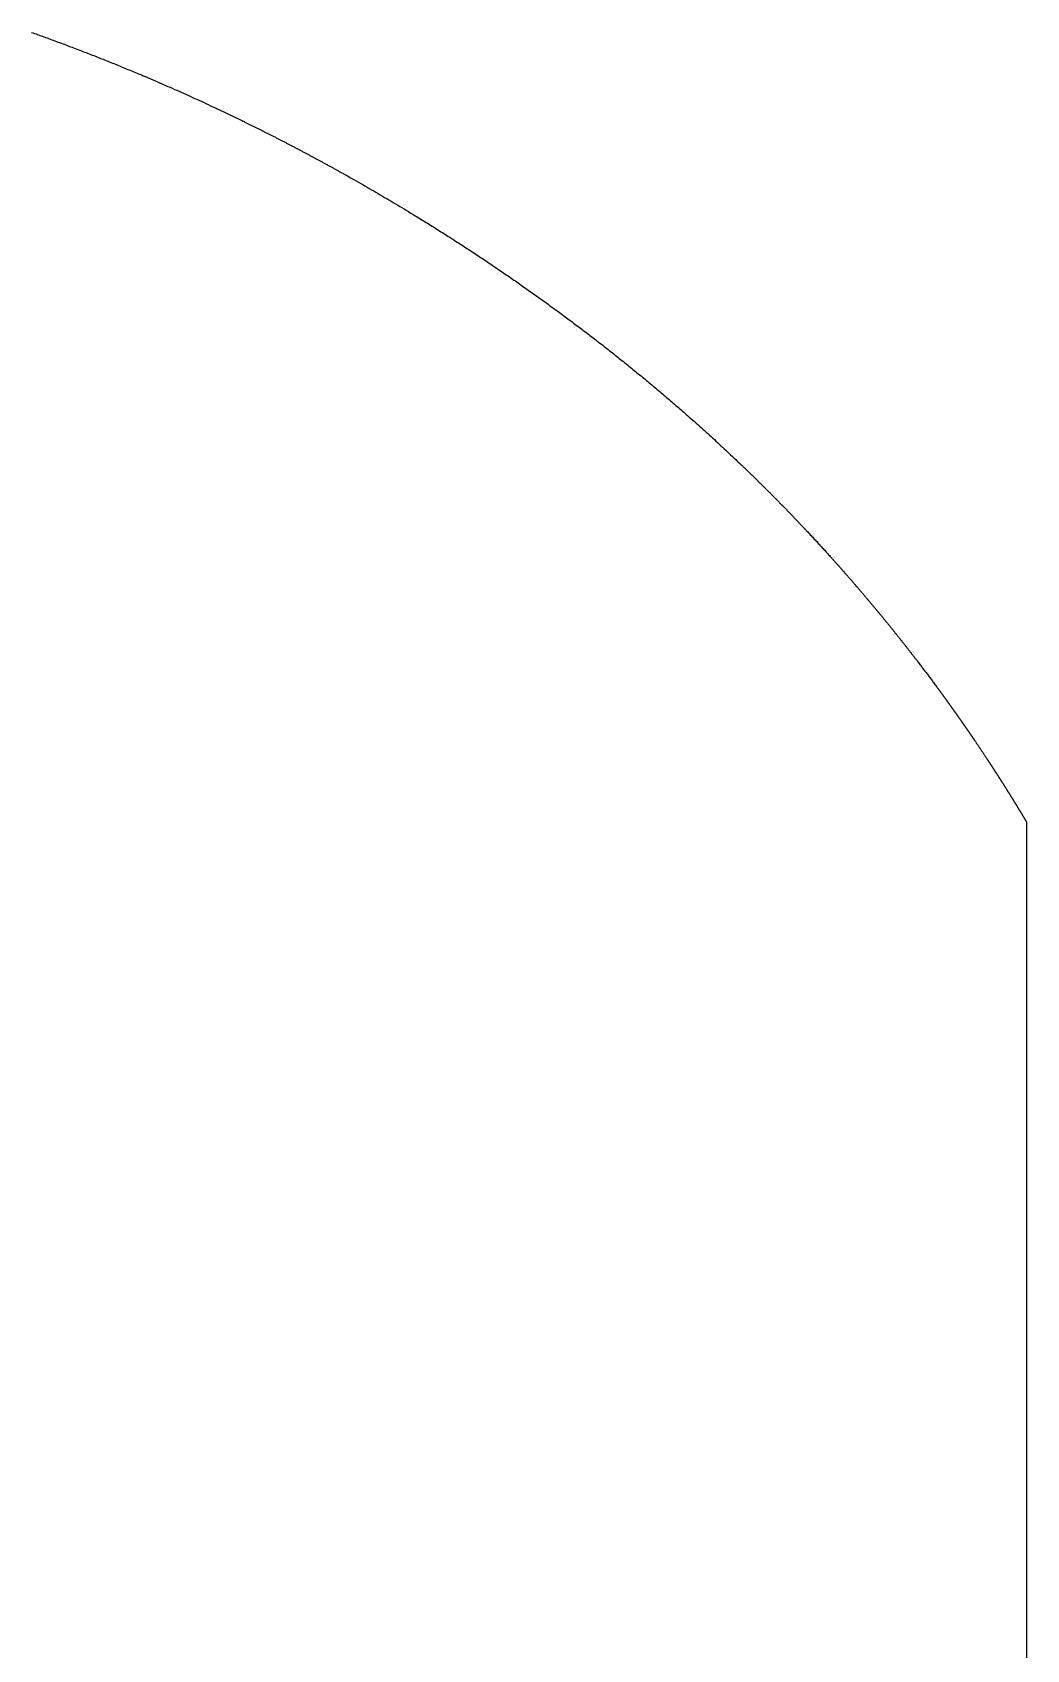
# Model space of a CAD drawing. Header units: millimetres. Extents: x 0 to 2438, y 0 to 1219.
# Drawn here: x 232.22 to 246, y 446.47 to 468.89 of the extents above; entities that cross this region are included whole.
import ezdxf

# ---------------------------------------------------------------- set-up
doc = ezdxf.new("R2010")
doc.units = ezdxf.units.MM
doc.layers.add('CUT_AIRCRAFT', color=7, linetype='Continuous')

msp = doc.modelspace()

# ---------------------------------------------------------------- linework, layer by layer
at = {"layer": 'CUT_AIRCRAFT'}
msp.add_lwpolyline([(232.207, 468.887), (232.229, 468.879), (232.251, 468.871), (232.272, 468.864), (232.294, 468.856), (232.316, 468.848), (232.338, 468.84), (232.359, 468.832), (232.381, 468.824), (232.403, 468.817), (232.424, 468.809), (232.446, 468.801), (232.468, 468.793), (232.489, 468.785), (232.511, 468.777), (232.533, 468.769), (232.554, 468.761), (232.576, 468.753), (232.598, 468.745), (232.619, 468.737), (232.641, 468.729), (232.663, 468.721), (232.684, 468.713), (232.706, 468.704), (232.727, 468.696), (232.749, 468.688), (232.771, 468.68), (232.792, 468.672), (232.814, 468.664), (232.835, 468.655), (232.857, 468.647), (232.878, 468.639), (232.9, 468.631), (232.922, 468.622), (232.943, 468.614), (232.965, 468.606), (232.986, 468.597), (233.008, 468.589), (233.029, 468.581), (233.051, 468.572), (233.072, 468.564), (233.094, 468.555), (233.115, 468.547), (233.137, 468.538), (233.158, 468.53), (233.18, 468.521), (233.201, 468.513), (233.222, 468.504), (233.244, 468.496), (233.265, 468.487), (233.287, 468.479), (233.308, 468.47), (233.33, 468.461), (233.351, 468.453), (233.372, 468.444), (233.394, 468.436), (233.415, 468.427), (233.437, 468.418), (233.458, 468.409), (233.479, 468.401), (233.501, 468.392), (233.522, 468.383), (233.543, 468.374), (233.564, 468.366), (233.586, 468.357), (233.608, 468.348), (233.629, 468.339), (233.651, 468.33), (233.671, 468.321), (233.691, 468.313), (233.711, 468.305), (233.732, 468.296), (233.756, 468.285), (233.784, 468.274), (233.815, 468.26), (233.848, 468.247), (233.881, 468.232), (233.913, 468.219), (233.944, 468.205), (233.975, 468.192), (234.005, 468.179), (234.036, 468.166), (234.067, 468.152), (234.098, 468.138), (234.129, 468.125), (234.16, 468.111), (234.191, 468.097), (234.222, 468.084), (234.253, 468.07), (234.284, 468.056), (234.315, 468.042), (234.346, 468.029), (234.377, 468.015), (234.408, 468.001), (234.439, 467.986), (234.47, 467.972), (234.5, 467.959), (234.53, 467.945), (234.56, 467.931), (234.591, 467.917), (234.623, 467.902), (234.657, 467.886), (234.691, 467.87), (234.722, 467.856), (234.746, 467.845), (234.762, 467.837), (234.772, 467.832), (234.779, 467.829), (234.785, 467.826), (234.793, 467.823), (234.803, 467.818), (234.813, 467.813), (234.824, 467.808), (234.834, 467.803), (234.844, 467.798), (234.853, 467.794), (234.863, 467.789), (234.873, 467.785), (234.882, 467.78), (234.892, 467.776), (234.902, 467.771), (234.912, 467.766), (234.921, 467.762), (234.931, 467.757), (234.941, 467.752), (234.95, 467.748), (234.96, 467.743), (234.97, 467.738), (234.98, 467.734), (234.989, 467.729), (234.999, 467.724), (235.009, 467.72), (235.019, 467.715), (235.028, 467.71), (235.038, 467.706), (235.048, 467.701), (235.057, 467.696), (235.067, 467.691), (235.077, 467.687), (235.086, 467.682), (235.096, 467.677), (235.106, 467.673), (235.116, 467.668), (235.125, 467.663), (235.135, 467.658), (235.145, 467.654), (235.154, 467.649), (235.164, 467.644), (235.174, 467.639), (235.183, 467.635), (235.193, 467.63), (235.203, 467.625), (235.212, 467.62), (235.222, 467.616), (235.232, 467.611), (235.241, 467.606), (235.251, 467.601), (235.261, 467.597), (235.27, 467.592), (235.28, 467.587), (235.29, 467.582), (235.299, 467.577), (235.309, 467.573), (235.319, 467.568), (235.328, 467.563), (235.338, 467.558), (235.348, 467.553), (235.357, 467.549), (235.367, 467.544), (235.377, 467.539), (235.386, 467.534), (235.396, 467.529), (235.406, 467.524), (235.415, 467.52), (235.425, 467.515), (235.435, 467.51), (235.444, 467.505), (235.454, 467.5), (235.463, 467.495), (235.473, 467.491), (235.483, 467.486), (235.492, 467.481), (235.502, 467.476), (235.512, 467.471), (235.521, 467.466), (235.531, 467.461), (235.54, 467.456), (235.55, 467.452), (235.56, 467.447), (235.569, 467.442), (235.579, 467.437), (235.588, 467.432), (235.598, 467.427), (235.608, 467.422), (235.617, 467.417), (235.627, 467.412), (235.636, 467.407), (235.646, 467.402), (235.656, 467.397), (235.665, 467.393), (235.675, 467.388), (235.684, 467.383), (235.694, 467.378), (235.704, 467.373), (235.713, 467.368), (235.723, 467.363), (235.732, 467.358), (235.742, 467.353), (235.751, 467.348), (235.761, 467.343), (235.771, 467.338), (235.78, 467.333), (235.79, 467.328), (235.799, 467.323), (235.809, 467.318), (235.818, 467.313), (235.828, 467.308), (235.838, 467.303), (235.847, 467.298), (235.857, 467.293), (235.866, 467.288), (235.876, 467.283), (235.885, 467.278), (235.895, 467.273), (235.904, 467.268), (235.914, 467.263), (235.923, 467.258), (235.933, 467.253), (235.943, 467.248), (235.952, 467.243), (235.962, 467.238), (235.971, 467.233), (235.981, 467.228), (235.99, 467.223), (236, 467.218), (236.009, 467.213), (236.019, 467.207), (236.028, 467.202), (236.038, 467.197), (236.047, 467.192), (236.057, 467.187), (236.066, 467.182), (236.076, 467.177), (236.085, 467.172), (236.095, 467.167), (236.104, 467.162), (236.114, 467.157), (236.123, 467.152), (236.133, 467.146), (236.142, 467.141), (236.152, 467.136), (236.161, 467.131), (236.171, 467.126), (236.18, 467.121), (236.19, 467.116), (236.199, 467.111), (236.209, 467.105), (236.218, 467.1), (236.228, 467.095), (236.237, 467.09), (236.247, 467.085), (236.256, 467.08), (236.266, 467.074), (236.275, 467.069), (236.285, 467.064), (236.294, 467.059), (236.304, 467.054), (236.313, 467.049), (236.322, 467.043), (236.332, 467.038), (236.341, 467.033), (236.351, 467.028), (236.36, 467.023), (236.37, 467.018), (236.379, 467.012), (236.389, 467.007), (236.398, 467.002), (236.407, 466.997), (236.417, 466.992), (236.426, 466.986), (236.436, 466.981), (236.445, 466.976), (236.455, 466.971), (236.464, 466.965), (236.474, 466.96), (236.483, 466.955), (236.492, 466.95), (236.501, 466.945), (236.511, 466.939), (236.522, 466.933), (236.532, 466.928), (236.541, 466.922), (236.549, 466.918), (236.555, 466.915), (236.561, 466.911), (236.571, 466.906), (236.587, 466.897), (236.611, 466.883), (236.641, 466.866), (236.674, 466.847), (236.709, 466.828), (236.741, 466.81), (236.771, 466.792), (236.801, 466.776), (236.83, 466.759), (236.86, 466.741), (236.89, 466.724), (236.921, 466.706), (236.952, 466.689), (236.982, 466.671), (237.012, 466.653), (237.042, 466.636), (237.073, 466.618), (237.103, 466.6), (237.133, 466.582), (237.163, 466.565), (237.193, 466.547), (237.223, 466.529), (237.254, 466.511), (237.284, 466.493), (237.314, 466.475), (237.343, 466.457), (237.373, 466.439), (237.403, 466.421), (237.433, 466.402), (237.465, 466.383), (237.496, 466.364), (237.526, 466.346), (237.553, 466.329), (237.577, 466.315), (237.597, 466.302), (237.617, 466.29), (237.636, 466.279), (237.656, 466.266), (237.676, 466.253), (237.697, 466.24), (237.718, 466.227), (237.739, 466.214), (237.76, 466.202), (237.78, 466.189), (237.8, 466.176), (237.821, 466.163), (237.841, 466.15), (237.862, 466.137), (237.882, 466.124), (237.903, 466.111), (237.923, 466.098), (237.944, 466.085), (237.964, 466.072), (237.985, 466.059), (238.005, 466.046), (238.026, 466.033), (238.046, 466.02), (238.067, 466.007), (238.087, 465.994), (238.107, 465.981), (238.128, 465.968), (238.148, 465.954), (238.168, 465.941), (238.189, 465.928), (238.209, 465.915), (238.229, 465.901), (238.25, 465.888), (238.27, 465.875), (238.29, 465.862), (238.311, 465.848), (238.331, 465.835), (238.351, 465.822), (238.371, 465.808), (238.392, 465.795), (238.412, 465.781), (238.432, 465.768), (238.452, 465.755), (238.472, 465.741), (238.493, 465.728), (238.513, 465.714), (238.533, 465.701), (238.553, 465.687), (238.573, 465.674), (238.593, 465.66), (238.613, 465.646), (238.634, 465.633), (238.654, 465.619), (238.674, 465.606), (238.694, 465.592), (238.714, 465.578), (238.734, 465.565), (238.754, 465.551), (238.774, 465.537), (238.794, 465.523), (238.814, 465.51), (238.834, 465.496), (238.854, 465.482), (238.874, 465.468), (238.894, 465.454), (238.914, 465.441), (238.934, 465.427), (238.954, 465.413), (238.973, 465.399), (238.993, 465.385), (239.013, 465.371), (239.033, 465.357), (239.053, 465.343), (239.073, 465.329), (239.093, 465.315), (239.112, 465.301), (239.132, 465.287), (239.152, 465.273), (239.172, 465.259), (239.192, 465.245), (239.211, 465.231), (239.231, 465.217), (239.251, 465.203), (239.271, 465.189), (239.29, 465.174), (239.31, 465.16), (239.33, 465.146), (239.349, 465.132), (239.369, 465.118), (239.389, 465.103), (239.408, 465.089), (239.428, 465.075), (239.447, 465.06), (239.467, 465.046), (239.487, 465.032), (239.506, 465.017), (239.526, 465.003), (239.545, 464.989), (239.565, 464.974), (239.584, 464.96), (239.604, 464.945), (239.623, 464.931), (239.643, 464.916), (239.662, 464.902), (239.682, 464.887), (239.701, 464.873), (239.721, 464.858), (239.74, 464.844), (239.759, 464.829), (239.779, 464.815), (239.798, 464.8), (239.818, 464.785), (239.837, 464.771), (239.856, 464.756), (239.876, 464.741), (239.895, 464.727), (239.914, 464.712), (239.933, 464.697), (239.953, 464.682), (239.972, 464.668), (239.991, 464.653), (240.01, 464.638), (240.03, 464.623), (240.049, 464.608), (240.068, 464.593), (240.087, 464.578), (240.106, 464.564), (240.126, 464.549), (240.145, 464.534), (240.164, 464.519), (240.183, 464.504), (240.202, 464.489), (240.221, 464.474), (240.24, 464.459), (240.259, 464.444), (240.278, 464.429), (240.297, 464.414), (240.316, 464.399), (240.335, 464.383), (240.354, 464.368), (240.373, 464.353), (240.392, 464.338), (240.411, 464.323), (240.43, 464.308), (240.449, 464.292), (240.468, 464.277), (240.487, 464.262), (240.506, 464.247), (240.524, 464.231), (240.543, 464.216), (240.562, 464.201), (240.581, 464.185), (240.6, 464.17), (240.618, 464.155), (240.637, 464.139), (240.656, 464.124), (240.675, 464.109), (240.693, 464.093), (240.712, 464.078), (240.731, 464.062), (240.749, 464.047), (240.768, 464.031), (240.787, 464.016), (240.805, 464), (240.824, 463.985), (240.843, 463.969), (240.861, 463.953), (240.88, 463.938), (240.898, 463.922), (240.917, 463.907), (240.935, 463.891), (240.954, 463.875), (240.972, 463.859), (240.991, 463.844), (241.009, 463.828), (241.028, 463.812), (241.046, 463.796), (241.065, 463.781), (241.083, 463.765), (241.101, 463.749), (241.12, 463.733), (241.138, 463.717), (241.157, 463.701), (241.175, 463.685), (241.194, 463.669), (241.212, 463.653), (241.23, 463.638), (241.247, 463.623), (241.265, 463.607), (241.283, 463.591), (241.303, 463.574), (241.324, 463.555), (241.348, 463.534), (241.372, 463.513), (241.396, 463.492), (241.419, 463.471), (241.442, 463.45), (241.465, 463.43), (241.488, 463.409), (241.511, 463.388), (241.534, 463.368), (241.557, 463.347), (241.58, 463.326), (241.603, 463.305), (241.626, 463.284), (241.649, 463.263), (241.672, 463.242), (241.694, 463.222), (241.717, 463.201), (241.74, 463.18), (241.763, 463.158), (241.786, 463.137), (241.809, 463.116), (241.831, 463.095), (241.854, 463.074), (241.875, 463.054), (241.897, 463.033), (241.92, 463.012), (241.944, 462.989), (241.969, 462.965), (241.994, 462.941), (242.017, 462.92), (242.034, 462.904), (242.044, 462.894), (242.049, 462.889), (242.051, 462.887), (242.053, 462.885), (242.057, 462.882), (242.061, 462.877), (242.067, 462.872), (242.073, 462.866), (242.078, 462.861), (242.083, 462.857), (242.088, 462.852), (242.092, 462.848), (242.097, 462.843), (242.102, 462.838), (242.107, 462.834), (242.112, 462.829), (242.116, 462.824), (242.121, 462.819), (242.126, 462.815), (242.131, 462.81), (242.136, 462.805), (242.141, 462.801), (242.146, 462.796), (242.15, 462.791), (242.155, 462.787), (242.16, 462.782), (242.165, 462.777), (242.17, 462.773), (242.175, 462.768), (242.179, 462.763), (242.184, 462.758), (242.189, 462.754), (242.194, 462.749), (242.199, 462.744), (242.204, 462.74), (242.208, 462.735), (242.213, 462.73), (242.218, 462.725), (242.223, 462.721), (242.228, 462.716), (242.233, 462.711), (242.237, 462.707), (242.242, 462.702), (242.247, 462.697), (242.252, 462.692), (242.257, 462.688), (242.261, 462.683), (242.266, 462.678), (242.271, 462.673), (242.276, 462.669), (242.281, 462.664), (242.286, 462.659), (242.29, 462.655), (242.295, 462.65), (242.3, 462.645), (242.305, 462.64), (242.31, 462.636), (242.314, 462.631), (242.319, 462.626), (242.324, 462.621), (242.329, 462.617), (242.334, 462.612), (242.338, 462.607), (242.343, 462.602), (242.348, 462.598), (242.353, 462.593), (242.358, 462.588), (242.362, 462.583), (242.367, 462.579), (242.372, 462.574), (242.377, 462.569), (242.381, 462.564), (242.386, 462.56), (242.391, 462.555), (242.396, 462.55), (242.401, 462.545), (242.405, 462.541), (242.41, 462.536), (242.415, 462.531), (242.42, 462.526), (242.424, 462.521), (242.429, 462.517), (242.434, 462.512), (242.439, 462.507), (242.444, 462.502), (242.448, 462.498), (242.453, 462.493), (242.458, 462.488), (242.463, 462.483), (242.467, 462.478), (242.472, 462.474), (242.477, 462.469), (242.482, 462.464), (242.486, 462.459), (242.491, 462.455), (242.496, 462.45), (242.501, 462.445), (242.505, 462.44), (242.51, 462.435), (242.515, 462.431), (242.52, 462.426), (242.524, 462.421), (242.529, 462.416), (242.534, 462.411), (242.539, 462.407), (242.543, 462.402), (242.548, 462.397), (242.553, 462.392), (242.557, 462.387), (242.562, 462.383), (242.567, 462.378), (242.572, 462.373), (242.576, 462.368), (242.581, 462.363), (242.586, 462.358), (242.591, 462.354), (242.595, 462.349), (242.6, 462.344), (242.605, 462.339), (242.609, 462.334), (242.614, 462.329), (242.619, 462.325), (242.624, 462.32), (242.628, 462.315), (242.633, 462.31), (242.638, 462.305), (242.642, 462.301), (242.647, 462.296), (242.652, 462.291), (242.657, 462.286), (242.661, 462.281), (242.666, 462.276), (242.671, 462.271), (242.675, 462.267), (242.68, 462.262), (242.685, 462.257), (242.689, 462.252), (242.694, 462.247), (242.699, 462.242), (242.704, 462.238), (242.708, 462.233), (242.713, 462.228), (242.718, 462.223), (242.722, 462.218), (242.727, 462.213), (242.732, 462.208), (242.736, 462.204), (242.741, 462.199), (242.746, 462.194), (242.75, 462.189), (242.755, 462.184), (242.76, 462.179), (242.764, 462.174), (242.769, 462.17), (242.774, 462.165), (242.778, 462.16), (242.783, 462.155), (242.788, 462.15), (242.792, 462.145), (242.797, 462.14), (242.802, 462.135), (242.806, 462.131), (242.811, 462.126), (242.816, 462.121), (242.82, 462.116), (242.825, 462.111), (242.83, 462.106), (242.834, 462.101), (242.839, 462.096), (242.844, 462.091), (242.848, 462.087), (242.853, 462.082), (242.858, 462.077), (242.862, 462.072), (242.867, 462.067), (242.871, 462.062), (242.876, 462.057), (242.881, 462.052), (242.885, 462.047), (242.89, 462.042), (242.895, 462.038), (242.899, 462.033), (242.904, 462.028), (242.909, 462.023), (242.913, 462.018), (242.918, 462.012), (242.923, 462.008), (242.927, 462.003), (242.931, 462), (242.934, 461.996), (242.939, 461.991), (242.946, 461.984), (242.955, 461.974), (242.966, 461.962), (242.978, 461.949), (242.99, 461.936), (243.002, 461.923), (243.013, 461.911), (243.024, 461.9), (243.035, 461.888), (243.046, 461.876), (243.057, 461.864), (243.068, 461.852), (243.079, 461.84), (243.09, 461.828), (243.101, 461.816), (243.112, 461.804), (243.123, 461.792), (243.134, 461.78), (243.145, 461.768), (243.156, 461.756), (243.168, 461.744), (243.179, 461.732), (243.19, 461.72), (243.201, 461.708), (243.212, 461.696), (243.222, 461.684), (243.233, 461.672), (243.244, 461.66), (243.255, 461.647), (243.267, 461.634), (243.279, 461.621), (243.29, 461.609), (243.299, 461.599), (243.307, 461.59), (243.313, 461.583), (243.319, 461.577), (243.325, 461.57), (243.331, 461.564), (243.337, 461.556), (243.344, 461.549), (243.35, 461.542), (243.357, 461.534), (243.363, 461.527), (243.369, 461.52), (243.376, 461.513), (243.382, 461.506), (243.389, 461.499), (243.395, 461.492), (243.401, 461.484), (243.408, 461.477), (243.414, 461.47), (243.42, 461.463), (243.427, 461.456), (243.433, 461.449), (243.439, 461.441), (243.446, 461.434), (243.452, 461.427), (243.458, 461.42), (243.465, 461.413), (243.471, 461.405), (243.477, 461.398), (243.484, 461.391), (243.49, 461.384), (243.496, 461.377), (243.503, 461.369), (243.509, 461.362), (243.515, 461.355), (243.522, 461.348), (243.528, 461.341), (243.534, 461.333), (243.541, 461.326), (243.547, 461.319), (243.553, 461.312), (243.559, 461.304), (243.566, 461.297), (243.572, 461.29), (243.578, 461.283), (243.585, 461.275), (243.591, 461.268), (243.597, 461.261), (243.603, 461.254), (243.61, 461.246), (243.616, 461.239), (243.622, 461.232), (243.629, 461.225), (243.635, 461.217), (243.641, 461.21), (243.647, 461.203), (243.654, 461.196), (243.66, 461.188), (243.666, 461.181), (243.672, 461.174), (243.678, 461.167), (243.685, 461.159), (243.691, 461.152), (243.697, 461.145), (243.703, 461.137), (243.71, 461.13), (243.716, 461.123), (243.722, 461.116), (243.728, 461.108), (243.734, 461.101), (243.741, 461.094), (243.747, 461.086), (243.753, 461.079), (243.759, 461.072), (243.766, 461.064), (243.772, 461.057), (243.778, 461.05), (243.784, 461.042), (243.79, 461.035), (243.796, 461.028), (243.803, 461.02), (243.809, 461.013), (243.815, 461.006), (243.821, 460.998), (243.827, 460.991), (243.833, 460.984), (243.84, 460.976), (243.846, 460.969), (243.852, 460.962), (243.858, 460.954), (243.864, 460.947), (243.87, 460.94), (243.877, 460.932), (243.883, 460.925), (243.889, 460.918), (243.895, 460.91), (243.901, 460.903), (243.907, 460.895), (243.913, 460.888), (243.919, 460.881), (243.926, 460.873), (243.932, 460.866), (243.938, 460.859), (243.944, 460.851), (243.95, 460.844), (243.956, 460.836), (243.962, 460.829), (243.968, 460.822), (243.974, 460.814), (243.981, 460.807), (243.987, 460.799), (243.993, 460.792), (243.999, 460.785), (244.005, 460.777), (244.011, 460.77), (244.017, 460.762), (244.023, 460.755), (244.029, 460.748), (244.035, 460.74), (244.041, 460.733), (244.047, 460.725), (244.053, 460.718), (244.06, 460.71), (244.066, 460.703), (244.072, 460.696), (244.078, 460.688), (244.084, 460.681), (244.09, 460.673), (244.096, 460.666), (244.102, 460.658), (244.108, 460.651), (244.114, 460.643), (244.12, 460.636), (244.126, 460.629), (244.132, 460.621), (244.138, 460.614), (244.144, 460.606), (244.15, 460.599), (244.156, 460.591), (244.162, 460.584), (244.168, 460.576), (244.174, 460.569), (244.18, 460.561), (244.186, 460.554), (244.192, 460.546), (244.198, 460.539), (244.204, 460.531), (244.21, 460.524), (244.216, 460.516), (244.222, 460.509), (244.228, 460.501), (244.234, 460.494), (244.24, 460.486), (244.246, 460.479), (244.252, 460.471), (244.258, 460.464), (244.264, 460.456), (244.27, 460.449), (244.276, 460.441), (244.281, 460.434), (244.287, 460.426), (244.293, 460.419), (244.299, 460.411), (244.305, 460.404), (244.311, 460.396), (244.317, 460.389), (244.323, 460.381), (244.329, 460.374), (244.335, 460.366), (244.341, 460.358), (244.347, 460.351), (244.353, 460.343), (244.358, 460.336), (244.364, 460.328), (244.37, 460.321), (244.376, 460.313), (244.382, 460.306), (244.388, 460.298), (244.394, 460.29), (244.4, 460.283), (244.406, 460.275), (244.411, 460.268), (244.417, 460.26), (244.423, 460.253), (244.429, 460.245), (244.435, 460.237), (244.441, 460.23), (244.447, 460.222), (244.452, 460.215), (244.458, 460.208), (244.463, 460.201), (244.469, 460.193), (244.476, 460.184), (244.484, 460.174), (244.492, 460.163), (244.502, 460.151), (244.511, 460.139), (244.52, 460.127), (244.529, 460.115), (244.537, 460.104), (244.546, 460.093), (244.554, 460.081), (244.563, 460.07), (244.572, 460.058), (244.581, 460.047), (244.589, 460.035), (244.598, 460.024), (244.607, 460.012), (244.615, 460.001), (244.624, 459.99), (244.633, 459.978), (244.641, 459.967), (244.65, 459.955), (244.659, 459.943), (244.667, 459.932), (244.676, 459.92), (244.684, 459.909), (244.693, 459.898), (244.701, 459.886), (244.71, 459.875), (244.719, 459.863), (244.728, 459.85), (244.738, 459.837), (244.746, 459.826), (244.753, 459.816), (244.757, 459.81), (244.76, 459.806), (244.762, 459.803), (244.764, 459.801), (244.767, 459.798), (244.77, 459.794), (244.773, 459.79), (244.776, 459.785), (244.779, 459.781), (244.782, 459.777), (244.784, 459.774), (244.787, 459.77), (244.79, 459.766), (244.793, 459.762), (244.796, 459.758), (244.798, 459.754), (244.801, 459.75), (244.804, 459.747), (244.807, 459.743), (244.81, 459.739), (244.813, 459.735), (244.815, 459.731), (244.818, 459.727), (244.821, 459.723), (244.824, 459.719), (244.827, 459.716), (244.83, 459.712), (244.833, 459.708), (244.835, 459.704), (244.838, 459.7), (244.841, 459.696), (244.844, 459.692), (244.847, 459.688), (244.849, 459.684), (244.852, 459.681), (244.855, 459.677), (244.858, 459.673), (244.861, 459.669), (244.864, 459.665), (244.866, 459.661), (244.869, 459.657), (244.872, 459.653), (244.875, 459.649), (244.878, 459.646), (244.881, 459.642), (244.883, 459.638), (244.886, 459.634), (244.889, 459.63), (244.892, 459.626), (244.895, 459.622), (244.897, 459.618), (244.9, 459.614), (244.903, 459.61), (244.906, 459.607), (244.909, 459.603), (244.911, 459.599), (244.914, 459.595), (244.917, 459.591), (244.92, 459.587), (244.923, 459.583), (244.926, 459.579), (244.928, 459.575), (244.931, 459.571), (244.934, 459.567), (244.937, 459.564), (244.94, 459.56), (244.942, 459.556), (244.945, 459.552), (244.948, 459.548), (244.951, 459.544), (244.954, 459.54), (244.956, 459.536), (244.959, 459.532), (244.962, 459.528), (244.965, 459.524), (244.968, 459.521), (244.97, 459.517), (244.973, 459.513), (244.976, 459.509), (244.979, 459.505), (244.981, 459.501), (244.984, 459.497), (244.987, 459.493), (244.99, 459.489), (244.993, 459.485), (244.995, 459.481), (244.998, 459.477), (245.001, 459.474), (245.004, 459.47), (245.007, 459.466), (245.009, 459.462), (245.012, 459.458), (245.015, 459.454), (245.018, 459.45), (245.02, 459.446), (245.023, 459.442), (245.026, 459.438), (245.029, 459.434), (245.032, 459.43), (245.034, 459.426), (245.037, 459.423), (245.04, 459.419), (245.043, 459.415), (245.045, 459.411), (245.048, 459.407), (245.051, 459.403), (245.054, 459.399), (245.056, 459.395), (245.059, 459.391), (245.062, 459.387), (245.065, 459.383), (245.068, 459.379), (245.07, 459.375), (245.073, 459.371), (245.076, 459.367), (245.079, 459.364), (245.081, 459.36), (245.084, 459.356), (245.087, 459.352), (245.09, 459.348), (245.092, 459.344), (245.095, 459.34), (245.098, 459.336), (245.101, 459.332), (245.103, 459.328), (245.106, 459.324), (245.109, 459.32), (245.112, 459.316), (245.114, 459.312), (245.117, 459.308), (245.12, 459.304), (245.123, 459.3), (245.125, 459.296), (245.128, 459.293), (245.131, 459.289), (245.134, 459.285), (245.136, 459.281), (245.139, 459.277), (245.142, 459.273), (245.145, 459.269), (245.147, 459.265), (245.15, 459.261), (245.153, 459.257), (245.156, 459.253), (245.158, 459.249), (245.161, 459.245), (245.164, 459.241), (245.166, 459.237), (245.169, 459.233), (245.172, 459.229), (245.175, 459.225), (245.177, 459.221), (245.18, 459.217), (245.183, 459.213), (245.186, 459.209), (245.188, 459.206), (245.191, 459.202), (245.194, 459.198), (245.197, 459.194), (245.199, 459.19), (245.202, 459.186), (245.205, 459.182), (245.207, 459.178), (245.21, 459.174), (245.213, 459.17), (245.216, 459.166), (245.218, 459.162), (245.221, 459.158), (245.224, 459.154), (245.226, 459.15), (245.229, 459.146), (245.232, 459.142), (245.235, 459.138), (245.237, 459.134), (245.24, 459.13), (245.243, 459.126), (245.245, 459.122), (245.248, 459.118), (245.251, 459.114), (245.254, 459.11), (245.256, 459.106), (245.259, 459.102), (245.262, 459.098), (245.264, 459.094), (245.267, 459.09), (245.27, 459.086), (245.273, 459.082), (245.275, 459.078), (245.277, 459.075), (245.28, 459.072), (245.282, 459.068), (245.286, 459.063), (245.29, 459.056), (245.296, 459.048), (245.301, 459.04), (245.307, 459.031), (245.313, 459.023), (245.318, 459.015), (245.323, 459.008), (245.328, 459), (245.333, 458.992), (245.339, 458.985), (245.344, 458.977), (245.349, 458.969), (245.354, 458.961), (245.36, 458.953), (245.365, 458.945), (245.37, 458.938), (245.375, 458.93), (245.38, 458.922), (245.386, 458.914), (245.391, 458.906), (245.396, 458.899), (245.401, 458.891), (245.407, 458.883), (245.412, 458.875), (245.417, 458.867), (245.422, 458.86), (245.427, 458.852), (245.432, 458.844), (245.438, 458.835), (245.444, 458.827), (245.449, 458.819), (245.453, 458.812), (245.457, 458.807), (245.459, 458.803), (245.461, 458.8), (245.463, 458.797), (245.466, 458.793), (245.468, 458.79), (245.471, 458.786), (245.473, 458.782), (245.476, 458.778), (245.478, 458.774), (245.481, 458.77), (245.483, 458.766), (245.486, 458.762), (245.488, 458.758), (245.491, 458.755), (245.494, 458.751), (245.496, 458.747), (245.499, 458.743), (245.501, 458.739), (245.504, 458.735), (245.506, 458.732), (245.509, 458.728), (245.511, 458.724), (245.514, 458.72), (245.516, 458.716), (245.519, 458.712), (245.521, 458.708), (245.524, 458.705), (245.526, 458.701), (245.529, 458.697), (245.531, 458.693), (245.534, 458.689), (245.536, 458.685), (245.539, 458.681), (245.541, 458.678), (245.544, 458.674), (245.546, 458.67), (245.549, 458.666), (245.551, 458.662), (245.554, 458.658), (245.556, 458.654), (245.559, 458.651), (245.561, 458.647), (245.564, 458.643), (245.566, 458.639), (245.569, 458.635), (245.571, 458.631), (245.574, 458.627), (245.576, 458.623), (245.579, 458.62), (245.581, 458.616), (245.584, 458.612), (245.586, 458.608), (245.589, 458.604), (245.591, 458.6), (245.594, 458.596), (245.596, 458.593), (245.599, 458.589), (245.601, 458.585), (245.604, 458.581), (245.606, 458.577), (245.608, 458.573), (245.611, 458.569), (245.613, 458.565), (245.616, 458.562), (245.618, 458.558), (245.621, 458.554), (245.623, 458.55), (245.626, 458.546), (245.628, 458.542), (245.631, 458.538), (245.633, 458.534), (245.636, 458.531), (245.638, 458.527), (245.641, 458.523), (245.643, 458.519), (245.646, 458.515), (245.648, 458.511), (245.651, 458.507), (245.653, 458.503), (245.655, 458.5), (245.658, 458.496), (245.66, 458.492), (245.663, 458.488), (245.665, 458.484), (245.668, 458.48), (245.67, 458.476), (245.673, 458.472), (245.675, 458.468), (245.678, 458.465), (245.68, 458.461), (245.683, 458.457), (245.685, 458.453), (245.687, 458.449), (245.69, 458.445), (245.692, 458.441), (245.695, 458.437), (245.697, 458.433), (245.7, 458.43), (245.702, 458.426), (245.705, 458.422), (245.707, 458.418), (245.71, 458.414), (245.712, 458.41), (245.714, 458.406), (245.717, 458.402), (245.719, 458.398), (245.722, 458.395), (245.724, 458.391), (245.727, 458.387), (245.729, 458.383), (245.732, 458.379), (245.734, 458.375), (245.736, 458.371), (245.739, 458.367), (245.741, 458.363), (245.744, 458.359), (245.746, 458.356), (245.749, 458.352), (245.751, 458.348), (245.753, 458.344), (245.756, 458.34), (245.758, 458.336), (245.761, 458.332), (245.763, 458.328), (245.766, 458.324), (245.768, 458.32), (245.77, 458.317), (245.773, 458.313), (245.775, 458.309), (245.778, 458.305), (245.78, 458.301), (245.783, 458.297), (245.785, 458.293), (245.787, 458.289), (245.79, 458.285), (245.792, 458.281), (245.795, 458.277), (245.797, 458.274), (245.8, 458.27), (245.802, 458.266), (245.804, 458.262), (245.807, 458.258), (245.809, 458.254), (245.812, 458.25), (245.814, 458.246), (245.817, 458.242), (245.819, 458.238), (245.821, 458.234), (245.824, 458.231), (245.826, 458.227), (245.829, 458.223), (245.831, 458.219), (245.833, 458.215), (245.836, 458.211), (245.838, 458.207), (245.841, 458.203), (245.843, 458.199), (245.845, 458.195), (245.848, 458.191), (245.85, 458.187), (245.853, 458.184), (245.855, 458.18), (245.857, 458.176), (245.86, 458.172), (245.862, 458.168), (245.865, 458.164), (245.867, 458.16), (245.869, 458.156), (245.872, 458.152), (245.874, 458.148), (245.877, 458.144), (245.879, 458.14), (245.881, 458.136), (245.884, 458.132), (245.886, 458.129), (245.889, 458.125), (245.891, 458.121), (245.893, 458.117), (245.896, 458.113), (245.898, 458.109), (245.9, 458.105), (245.903, 458.101), (245.905, 458.097), (245.908, 458.093), (245.91, 458.089), (245.912, 458.085), (245.915, 458.081), (245.917, 458.077), (245.92, 458.074), (245.922, 458.07), (245.924, 458.066), (245.927, 458.062), (245.929, 458.058), (245.931, 458.054), (245.934, 458.05), (245.936, 458.046), (245.939, 458.042), (245.941, 458.038), (245.943, 458.034), (245.946, 458.03), (245.948, 458.026), (245.95, 458.022), (245.953, 458.018), (245.955, 458.014), (245.958, 458.011), (245.96, 458.007), (245.962, 458.003), (245.965, 457.999), (245.967, 457.995), (245.969, 457.991), (245.972, 457.987), (245.974, 457.983), (245.976, 457.979), (245.979, 457.975), (245.981, 457.971), (245.984, 457.967), (245.986, 457.963), (245.988, 457.959), (245.991, 457.955), (245.993, 457.951), (245.995, 457.947), (245.998, 457.943), (246, 457.939), (246, 437.391)], dxfattribs=at)

doc.saveas('drawing.dxf')
